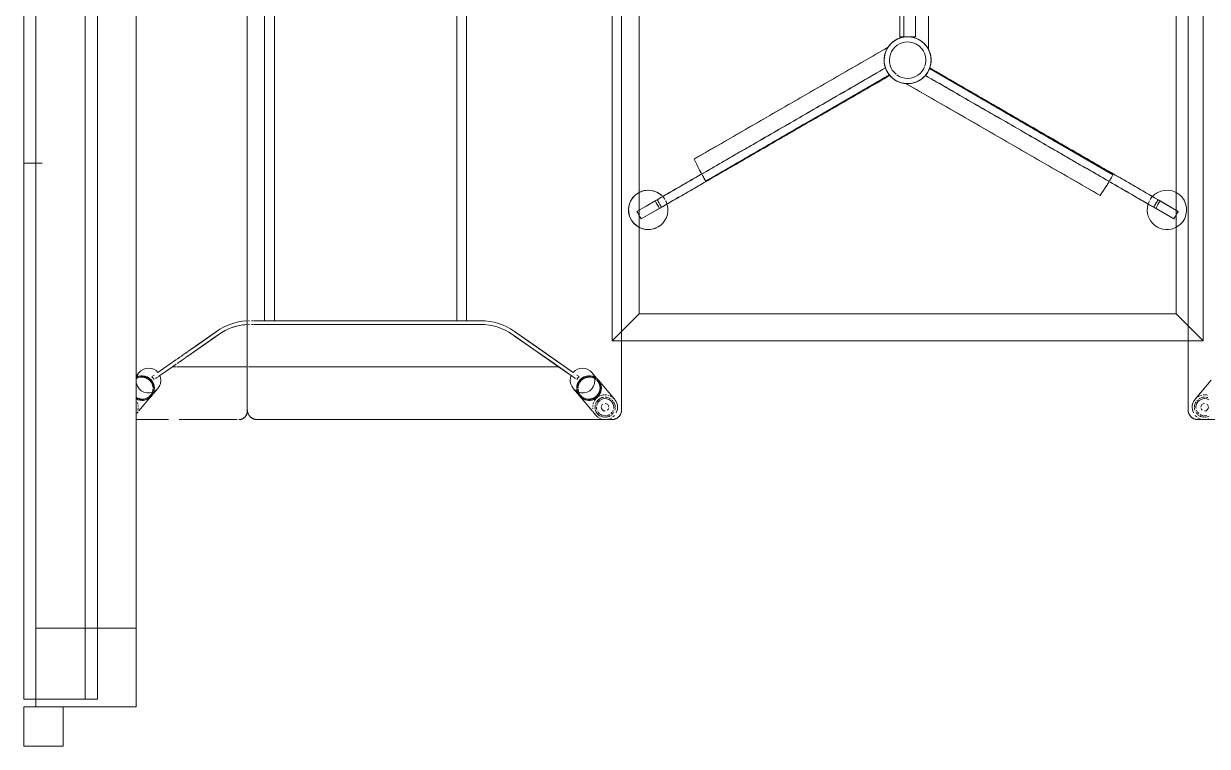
# Model space of a CAD drawing. Header units: inches. Extents: x -2349 to 1043, y -456 to 2193.
# Drawn here: x 568.7 to 628.7, y -121.8 to -85.1 of the extents above; entities that cross this region are included whole.
import ezdxf

# ---------------------------------------------------------------- set-up
doc = ezdxf.new("R2010")
doc.units = ezdxf.units.IN
doc.header["$MEASUREMENT"] = 0
for name, color, linetype, lineweight in [('A-GENM', 13, 'Continuous', 9), ('A-WALL', 113, 'Continuous', 13), ('A-WALL-PATT', 111, 'Continuous', 13), ('I-FURN', 30, 'Continuous', 9), ('I-WALL', 2, 'Continuous', 13)]:
    doc.layers.add(name, color=color, linetype=linetype, lineweight=lineweight)
pattern_1 = [(0, (0, 0), (30.72, 7.68), [1.267, -21.773, 1.267, -21.773, -122.88]), (0, (0, 0), (30.72, 7.68), [-46.08, 1.267, -44.813, 1.267, -21.773, -53.76]), (0, (0, 0), (30.72, 7.68), [-115.2, 1.267, -14.093, 1.267, -37.133]), (120, (11.52, 3.84), (-22.01108, 22.7643), [1.267, -21.773, 1.267, -21.773, -122.88]), (120, (11.52, 3.84), (-22.01108, 22.7643), [-46.08, 1.267, -44.813, 1.267, -21.773, -53.76]), (120, (11.52, 3.84), (-22.01108, 22.7643), [-115.2, 1.267, -14.093, 1.267, -37.133]), (240, (15.36, 19.2), (-8.70892, -30.4443), [1.267, -21.773, 1.267, -21.773, -122.88]), (240, (15.36, 19.2), (-8.70892, -30.4443), [-46.08, 1.267, -44.813, 1.267, -21.773, -53.76]), (240, (15.36, 19.2), (-8.70892, -30.4443), [-115.2, 1.267, -14.093, 1.267, -37.133])]

# ---------------------------------------------------------------- blocks, each defined once
blk = doc.blocks.new('Walls 3 - Walls 3-7742273-7TH FLOOR POWER _ SIGNAL')
at = {"layer": 'A-WALL'}
for p, q in [((569.279, -115.752), (569.279, -119.752)), ((574.385, -115.752), (569.279, -115.752)), ((574.385, -119.752), (574.385, -115.752)), ((569.279, -119.752), (574.385, -119.752))]:
    blk.add_line(p, q, dxfattribs=at)
blk = doc.blocks.new('Walls 4 - Walls 3-7962883-7TH FLOOR POWER _ SIGNAL')
at = {"layer": 'A-WALL'}
for p, q in [((572.417, -52.664), (572.417, -115.752)), ((574.385, -115.752), (574.385, -52.664)), ((572.417, -115.752), (574.385, -115.752))]:
    blk.add_line(p, q, dxfattribs=at)
blk = doc.blocks.new('train - train-8151835-7TH FLOOR POWER _ SIGNAL')
at = {"layer": 'A-GENM', "lineweight": 20}
for p, q in [((570.667, -119.752), (568.667, -119.752)), ((568.667, -119.752), (568.667, -121.752)), ((570.667, -121.752), (570.667, -119.752)), ((568.667, -121.752), (570.667, -121.752))]:
    blk.add_line(p, q, dxfattribs=at)
blk = doc.blocks.new('HighTower_Tombolo_2SeatSofa - HT3620-V60-7TH FLOOR POWER _ SIGNAL')
at = {"layer": 'I-FURN'}
for p, q in [((22, 13.752), (0.5, 13.752)), ((25.5, 13.752), (22, 13.752)), ((24.966, 13.394), (24.004, 12.58)), ((24.793, 13.163), (24.841, 13.252)), ((24.889, 13.318), (24.951, 13.382)), ((24.951, 13.382), (25.01, 13.429)), ((25.275, 13.538), (25.369, 13.546)), ((25.369, 13.546), (25.5, 13.535)), ((25.528, 13.529), (25.663, 13.479)), ((25.788, 13.395), (25.866, 13.313)), ((25.907, 13.254), (25.944, 13.185)), ((26, -4.748), (26, 13.252)), ((24.739, 12.915), (24.743, 12.984)), ((24.757, 13.059), (24.777, 13.124)), ((24.78, 12.685), (24.759, 12.749)), ((24.85, 12.552), (24.799, 12.641)), ((25.944, 12.668), (25.889, 12.568)), ((25.959, 13.149), (25.989, 13.046)), ((25.989, 12.808), (25.959, 12.703)), ((25.996, 13.003), (25.996, 12.851)), ((23.991, 12.568), (23.61, 12.246)), ((24.041, 12.536), (24.027, 12.525)), ((24.812, 11.626), (25.559, 12.259)), ((24.925, 12.465), (24.852, 12.551)), ((25.008, 12.396), (24.951, 12.44)), ((25.076, 12.356), (25.018, 12.39)), ((25.219, 12.304), (25.135, 12.33)), ((25.336, 12.289), (25.279, 12.294)), ((25.459, 12.296), (25.394, 12.289)), ((25.569, 12.267), (25.676, 12.358)), ((25.681, 12.362), (25.773, 12.441)), ((25.771, 12.439), (25.682, 12.376)), ((25.788, 12.453), (25.773, 12.441)), ((25.874, 12.547), (25.788, 12.453)), ((23.816, 11.591), (23.741, 11.484)), ((23.816, 11.591), (23.741, 11.484)), ((24.418, 11.292), (24.798, 11.615)), ((24.762, 11.658), (24.775, 11.67)), ((23.603, 11.286), (21.521, 8.313)), ((23.603, 11.286), (22.845, 10.203)), ((23.073, 10.203), (23.798, 11.238)), ((23.317, 10.552), (23.763, 11.188)), ((23.763, 11.188), (23.798, 11.238)), ((23.806, 11.249), (23.847, 11.308)), ((23.806, 11.25), (23.847, 11.308)), ((23.863, 11.331), (23.915, 11.406)), ((23.863, 11.331), (23.916, 11.406)), ((23.317, 10.552), (21.674, 8.205)), ((23.317, -4.81), (23.317, 10.552)), ((23.317, 10.552), (23.317, -4.81)), ((21.562, 8.372), (21.521, 8.313)), ((21.674, 8.205), (21.791, 8.372)), ((20.978, 6.592), (20.978, -4.81)), ((20.978, 6.592), (20.978, 5.879)), ((21.166, -4.81), (21.166, 6.592)), ((21.166, 6.592), (21.166, -4.81)), ((0.5, 5.879), (20.978, 5.879)), ((20.978, 5.879), (0.5, 5.879)), ((20.978, 5.879), (20.978, 5.379)), ((20.978, 5.879), (20.978, 5.379)), ((20.978, 5.379), (20.978, 5.879)), ((20.978, 5.379), (0.5, 5.379)), ((20.978, 5.379), (0.5, 5.379)), ((20.978, 5.379), (20.978, -3.875)), ((20.978, -3.875), (0.5, -3.875)), ((20.978, -3.875), (0.5, -3.875)), ((20.978, -3.875), (20.978, -4.375)), ((20.978, -4.375), (20.978, -3.875)), ((20.978, -3.875), (20.978, -4.375)), ((0.5, -4.375), (20.978, -4.375)), ((20.978, -4.375), (0.5, -4.375)), ((20.978, -4.375), (20.978, -4.81)), ((25.562, -5.248), (0.438, -5.248)), ((0.5, -5.248), (25.5, -5.248)), ((20.978, -4.831), (20.978, -4.923)), ((20.978, -4.831), (20.978, -4.923)), ((20.978, -4.942), (20.978, -5.029)), ((20.978, -4.942), (20.978, -5.029)), ((21.166, -4.923), (21.166, -4.83)), ((21.166, -4.83), (21.166, -4.923)), ((21.166, -5.029), (21.166, -4.942)), ((21.166, -4.942), (21.166, -5.029)), ((23.317, -4.923), (23.317, -4.82)), ((23.317, -4.82), (23.317, -4.923)), ((23.317, -5.029), (23.317, -4.933)), ((23.317, -4.933), (23.317, -5.029)), ((23.317, -5.119), (23.317, -5.037)), ((23.317, -5.037), (23.317, -5.119)), ((23.317, -5.189), (23.317, -5.126)), ((23.317, -5.126), (23.317, -5.189)), ((23.317, -8.275), (23.317, -5.274)), ((23.317, -5.274), (23.317, -8.275)), ((26, -8.7), (26, -5.756)), ((21.521, -6.808), (22.548, -8.275)), ((21.521, -6.808), (21.535, -6.828)), ((21.764, -6.828), (21.674, -6.7)), ((21.674, -6.7), (22.777, -8.275)), ((22.554, -8.284), (22.601, -8.35)), ((22.554, -8.284), (22.601, -8.351)), ((22.61, -8.364), (22.684, -8.47)), ((22.611, -8.365), (22.685, -8.47)), ((22.782, -8.283), (22.829, -8.35)), ((22.83, -8.351), (22.783, -8.284)), ((22.839, -8.363), (22.913, -8.47)), ((22.914, -8.47), (22.839, -8.364)), ((23.317, -8.35), (23.317, -8.281)), ((23.317, -8.281), (23.317, -8.35)), ((23.317, -8.47), (23.317, -8.361)), ((23.317, -8.361), (23.317, -8.47)), ((22.697, -8.488), (22.795, -8.628)), ((22.697, -8.488), (22.795, -8.628)), ((22.81, -8.649), (22.927, -8.816)), ((22.817, -8.659), (22.927, -8.816)), ((22.925, -8.486), (23.024, -8.628)), ((23.024, -8.628), (22.925, -8.487)), ((22.942, -8.838), (23.074, -9.026)), ((22.942, -8.838), (23.074, -9.026)), ((23.037, -8.647), (23.156, -8.816)), ((23.156, -8.816), (23.046, -8.659)), ((23.184, -8.857), (23.303, -9.026)), ((23.303, -9.026), (23.184, -8.857)), ((23.317, -8.628), (23.317, -8.484)), ((23.317, -8.484), (23.317, -8.628)), ((23.317, -8.816), (23.317, -8.645)), ((23.317, -8.645), (23.317, -8.816)), ((23.317, -9.026), (23.317, -8.835)), ((23.317, -8.835), (23.317, -9.026)), ((23.089, -9.048), (23.603, -9.781)), ((23.089, -9.048), (23.603, -9.781)), ((23.763, -9.684), (23.317, -9.047)), ((23.798, -9.733), (23.317, -9.047)), ((26, -10.881), (26, -9.247)), ((23.741, -9.979), (23.816, -10.086)), ((23.741, -9.979), (23.816, -10.086)), ((23.798, -9.733), (23.763, -9.684)), ((23.847, -9.803), (23.806, -9.745)), ((23.847, -9.803), (23.806, -9.745)), ((23.915, -9.901), (23.863, -9.826)), ((23.916, -9.901), (23.863, -9.826)), ((24.798, -10.11), (24.418, -9.788)), ((24.775, -10.165), (24.762, -10.153)), ((25.562, -10.757), (24.812, -10.121)), ((23.61, -10.741), (23.775, -10.881)), ((25.135, -10.825), (25.219, -10.8)), ((25.279, -10.789), (25.336, -10.784)), ((25.394, -10.784), (25.52, -10.804)), ((25.676, -10.853), (25.606, -10.794))]:
    blk.add_line(p, q, dxfattribs=at)
at = {"layer": 'I-FURN', "flags": 128}
for points in [[(25.013, 13.431), (25.076, 13.47), (25.219, 13.526), (25.268, 13.537)], [(26, 13.252), (26, 13.272), (25.998, 13.292), (25.996, 13.312), (25.994, 13.332), (25.99, 13.352), (25.986, 13.371), (25.981, 13.391), (25.975, 13.41), (25.968, 13.429), (25.961, 13.447), (25.952, 13.465), (25.943, 13.483), (25.934, 13.501), (25.924, 13.518), (25.913, 13.535), (25.901, 13.551), (25.889, 13.567), (25.876, 13.582), (25.862, 13.597), (25.848, 13.611), (25.834, 13.625), (25.819, 13.638), (25.803, 13.65), (25.787, 13.662), (25.77, 13.673), (25.753, 13.684), (25.736, 13.693), (25.718, 13.702), (25.7, 13.711), (25.681, 13.718), (25.662, 13.725), (25.643, 13.731), (25.624, 13.737), (25.605, 13.741), (25.585, 13.745), (25.565, 13.748), (25.545, 13.75), (25.525, 13.752), (25.505, 13.752), (25.5, 13.752)], [(24.754, 12.771), (24.743, 12.832), (24.74, 12.876)], [(24.014, 12.398), (23.876, 12.381), (23.744, 12.334), (23.626, 12.259), (23.526, 12.161), (23.45, 12.043), (23.402, 11.912), (23.383, 11.775), (23.396, 11.637), (23.438, 11.505), (23.508, 11.386), (23.603, 11.286)], [(24.014, 11.14), (24.165, 11.161), (24.307, 11.217), (24.432, 11.305), (24.533, 11.42), (24.604, 11.555), (24.64, 11.703), (24.64, 11.855), (24.604, 12.001), (24.533, 12.134), (24.432, 12.246), (24.307, 12.331), (24.165, 12.382), (24.014, 12.398)], [(23.962, 11.472), (23.886, 11.529), (23.82, 11.597)], [(23.763, 11.188), (23.886, 11.151), (24.014, 11.14)], [(22.845, 10.203), (22.205, 9.29), (21.562, 8.372)], [(21.791, 8.372), (22.434, 9.29), (23.073, 10.203)], [(25.5, -5.248), (25.52, -5.247), (25.54, -5.246), (25.56, -5.244), (25.58, -5.241), (25.599, -5.238), (25.619, -5.233), (25.638, -5.228), (25.657, -5.222), (25.676, -5.216), (25.695, -5.208), (25.713, -5.2), (25.731, -5.191), (25.748, -5.182), (25.766, -5.171), (25.782, -5.16), (25.799, -5.149), (25.814, -5.136), (25.83, -5.124), (25.844, -5.11), (25.859, -5.096), (25.872, -5.081), (25.885, -5.066), (25.898, -5.051), (25.91, -5.034), (25.921, -5.018), (25.931, -5.001), (25.941, -4.983), (25.95, -4.965), (25.958, -4.947), (25.966, -4.929), (25.973, -4.91), (25.979, -4.891), (25.984, -4.872), (25.989, -4.852), (25.993, -4.833), (25.996, -4.813), (25.998, -4.793), (25.999, -4.773), (26, -4.753), (26, -4.748)], [(25.562, -5.248), (25.58, -5.248), (25.597, -5.249), (25.615, -5.251), (25.632, -5.253), (25.649, -5.256), (25.666, -5.26), (25.683, -5.265), (25.7, -5.27), (25.717, -5.276), (25.733, -5.282), (25.749, -5.289)], [(25.749, -5.289), (25.765, -5.297), (25.78, -5.305)], [(25.78, -5.305), (25.795, -5.314), (25.81, -5.324), (25.824, -5.334), (25.838, -5.345), (25.851, -5.356), (25.864, -5.368), (25.876, -5.38), (25.888, -5.393), (25.9, -5.406), (25.911, -5.42), (25.921, -5.434), (25.931, -5.449), (25.94, -5.464), (25.948, -5.479), (25.956, -5.494), (25.964, -5.51), (25.97, -5.527), (25.976, -5.543), (25.982, -5.56), (25.986, -5.577), (25.99, -5.594), (25.994, -5.611), (25.996, -5.628), (25.998, -5.645)], [(25.998, -5.645), (25.999, -5.663), (26, -5.68), (26, -5.685)], [(21.535, -6.828), (22.178, -7.746), (22.548, -8.275)], [(22.777, -8.275), (22.407, -7.746), (21.764, -6.828)], [(23.603, -9.781), (23.508, -9.881), (23.438, -10), (23.396, -10.132), (23.383, -10.27), (23.402, -10.407), (23.45, -10.538), (23.526, -10.656), (23.626, -10.754), (23.744, -10.829), (23.876, -10.876)], [(24.014, -9.635), (23.886, -9.647), (23.763, -9.684)], [(23.821, -10.093), (23.887, -10.025), (23.963, -9.968)], [(24.165, -10.877), (24.307, -10.826), (24.432, -10.742), (24.533, -10.63), (24.604, -10.496), (24.64, -10.35), (24.64, -10.198), (24.604, -10.05), (24.533, -9.915), (24.432, -9.8), (24.307, -9.712), (24.165, -9.656), (24.014, -9.635)]]:
    blk.add_lwpolyline(points, dxfattribs=at)
at = {"layer": 'I-FURN'}
for centre, radius, start, end in [((25.369, 12.914), 0.511, 141.74831, 180), ((25.369, 12.914), 0.511, 141.74831, 180), ((25.369, 12.914), 0.437, 101.20531, 210), ((25.369, 12.914), 0.511, 128.74941, 135), ((25.369, 12.914), 0.511, 128.74941, 135), ((25.369, 12.914), 0.511, 90, 123.14141), ((25.369, 12.914), 0.511, 90, 123.14141), ((25.369, 12.914), 0.437, 90, 99.83131), ((25.369, 12.914), 0.437, 80.16869, 90), ((25.369, 12.914), 0.511, 73.75538, 86.02904), ((25.369, 12.914), 0.511, 73.75538, 86.02904), ((25.369, 12.914), 0.437, 59.39062, 69.29848), ((25.369, 12.914), 0.511, 53.03136, 61.76719), ((25.369, 12.914), 0.511, 53.03136, 61.76719), ((25.369, 12.914), 0.437, 41.41998, 54.3222), ((25.369, 12.914), 0.511, 45, 50.61081), ((25.369, 12.914), 0.511, 45, 50.61081), ((25.369, 12.914), 0.511, 34.981, 42.13158), ((25.369, 12.914), 0.511, 34.981, 42.13158), ((25.369, 12.914), 0.511, 188.09904, 198.11108), ((25.369, 12.914), 0.511, 188.09904, 198.11108), ((25.369, 12.914), 0.511, 201.55851, 212.18028), ((25.369, 12.914), 0.511, 201.55851, 212.18028), ((25.369, 12.914), 0.511, 214.52349, 225), ((25.369, 12.914), 0.511, 214.52349, 225), ((25.369, 12.914), 0.437, 215.70866, 241.55676), ((25.369, 12.914), 0.193, 90, 180), ((25.369, 12.914), 0.193, 90, 180), ((25.369, 12.914), 0.193, 216.58626, 260.72016), ((25.369, 12.914), 0.193, 216.58626, 260.72016), ((25.369, 12.914), 0.193, 270, 359.50398), ((25.369, 12.914), 0.193, 270, 359.50398), ((25.369, 12.914), 0.193, 37.8855, 68.34036), ((25.369, 12.914), 0.193, 37.8855, 68.34036), ((25.369, 12.914), 0.437, 301.27657, 318.58002), ((25.369, 12.914), 0.511, 308.64726, 329.25943), ((25.369, 12.914), 0.437, 319.1346, 340.55374), ((25.369, 12.914), 0.511, 315, 329.25943), ((25.369, 12.914), 0.437, 8.93245, 30), ((25.369, 12.914), 0.437, 345.70197, 4.54876), ((25.369, 12.914), 0.511, 16.07274, 29.745), ((25.369, 12.914), 0.511, 16.07274, 29.745), ((25.369, 12.914), 0.511, 332.24649, 356.3679), ((25.369, 12.914), 0.511, 332.24649, 356.3679), ((25.369, 12.914), 0.511, 2.66409, 14.29788), ((25.369, 12.914), 0.511, 2.66409, 14.29788), ((25.369, 12.914), 0.511, 226.66199, 238.58098), ((25.369, 12.914), 0.511, 226.66199, 238.58098), ((25.369, 12.914), 0.511, 242.31177, 253.43719), ((25.369, 12.914), 0.511, 242.31177, 253.43719), ((25.369, 12.914), 0.437, 247.41927, 258.84012), ((25.369, 12.914), 0.511, 258.21616, 268.3128), ((25.369, 12.914), 0.511, 258.21616, 268.3128), ((25.369, 12.914), 0.437, 270, 290.70152), ((25.369, 12.914), 0.511, 270, 282.28275), ((25.369, 12.914), 0.511, 270, 282.28275), ((25.369, 12.914), 0.511, 286.24462, 293.661), ((25.369, 12.914), 0.511, 286.24462, 293.661), ((25.369, 12.914), 0.511, 294.62624, 308.12106), ((25.369, 12.914), 0.511, 294.62624, 308.12106), ((25.369, 12.914), 0.511, 308.64726, 315), ((23.978, 6.592), 3, 145, 180), ((23.978, 6.592), 3, 145, 180), ((23.978, 6.592), 2.812, 145, 180), ((23.978, 6.592), 2.812, 145, 180), ((23.978, -5.087), 3, 180.86596, 181.96144), ((23.978, -5.087), 3, 180.86596, 181.96144), ((23.978, -5.087), 3, 183.70553, 215), ((23.978, -5.087), 3, 183.70553, 215), ((23.978, -5.087), 2.813, 180.913, 182.09221), ((23.978, -5.087), 2.812, 180.913, 182.09221), ((23.978, -5.087), 2.813, 183.94306, 191.66667), ((23.978, -5.087), 2.812, 183.94306, 215), ((23.978, -5.087), 2.813, 191.66667, 215)]:
    blk.add_arc(centre, radius, start, end, dxfattribs=at)
for centre, major_axis, start_param, end_param in [((24.394, 12.092), (-0.404, 0.477), 5.588023, 6.373421), ((24.408, 12.103), (-0.404, 0.477), 5.588023, 6.283185), ((24.394, 12.092), (-0.367, 0.433), 5.588023, 6.203581), ((24.408, 12.103), (-0.367, 0.433), 5.588023, 6.204278), ((24.394, 12.092), (-0.404, 0.477), 3.231828, 5.588023), ((24.394, 12.092), (-0.367, 0.433), 5.487352, 5.588023), ((24.408, 12.103), (-0.404, 0.477), 3.231828, 5.588023), ((24.408, 12.103), (-0.367, 0.433), 5.479416, 5.588023), ((24.394, 12.092), (-0.367, 0.433), 5.273098, 5.460273), ((24.408, 12.103), (-0.367, 0.433), 5.264608, 5.460592), ((24.394, 12.092), (-0.367, 0.433), 5.050468, 5.237151), ((24.408, 12.103), (-0.367, 0.433), 5.043978, 5.23962), ((24.408, 12.103), (-0.404, 0.477), 0.691956, 2.44643), ((24.394, 12.092), (-0.404, 0.477), 0.656157, 0.875634), ((24.394, 12.092), (-0.404, 0.477), 0.909427, 2.44643), ((24.394, 12.092), (-0.404, 0.477), 0.382364, 0.623225), ((24.408, 12.103), (-0.404, 0.477), 0.41795, 0.656688), ((24.394, 12.092), (-0.367, 0.433), 0.738413, 1.601178), ((24.394, 12.092), (-0.367, 0.433), 0.435652, 0.686089), ((24.408, 12.103), (-0.367, 0.433), 0.777808, 0.875634), ((24.408, 12.103), (-0.367, 0.433), 0.898356, 1.657835), ((24.408, 12.103), (-0.367, 0.433), 0.474812, 0.722913), ((24.394, 12.092), (-0.404, 0.477), 0.230177, 0.326184), ((24.408, 12.103), (-0.404, 0.477), 0.235754, 0.326978), ((24.394, 12.092), (-0.367, 0.433), 0.166521, 0.415666), ((24.408, 12.103), (-0.367, 0.433), 0.171486, 0.452287), ((24.394, 12.092), (-0.404, 0.477), 0.090235, 0.176617), ((24.408, 12.103), (-0.404, 0.477), 0, 0.090235), ((24.394, 12.092), (-0.367, 0.433), 0, 0.090235), ((24.408, 12.103), (-0.367, 0.433), 0, 0.090235), ((24.394, 12.092), (-0.367, 0.433), 4.822752, 5.011579), ((24.408, 12.103), (-0.367, 0.433), 4.819813, 5.016945), ((24.394, 12.092), (-0.367, 0.433), 4.406863, 4.786184), ((24.408, 12.103), (-0.367, 0.433), 4.398106, 4.794783), ((24.394, 12.092), (-0.367, 0.433), 3.405917, 4.152128), ((24.394, 12.092), (-0.367, 0.433), 4.183702, 4.372562), ((24.408, 12.103), (-0.367, 0.433), 4.177275, 4.375076), ((24.408, 12.103), (-0.367, 0.433), 3.91525, 4.156076), ((24.408, 12.103), (-0.367, 0.433), 1.661032, 2.419186), ((24.394, 12.092), (-0.367, 0.433), 1.727795, 2.44643), ((24.394, 12.092), (-0.404, 0.477), 2.44643, 2.559139), ((24.408, 12.103), (-0.404, 0.477), 2.44643, 2.529093), ((24.408, 12.103), (-0.367, 0.433), 2.499957, 2.686776), ((24.394, 12.092), (-0.367, 0.433), 2.534061, 2.77677), ((24.408, 12.103), (-0.404, 0.477), 2.549159, 2.884635), ((24.394, 12.092), (-0.404, 0.477), 2.577771, 2.892891), ((24.408, 12.103), (-0.367, 0.433), 2.832991, 2.933813), ((24.394, 12.092), (-0.367, 0.433), 2.859182, 2.945464), ((24.394, 12.092), (-0.367, 0.433), 2.97807, 3.081471), ((24.408, 12.103), (-0.367, 0.433), 2.972225, 3.069886), ((24.394, 12.092), (-0.404, 0.477), 2.954906, 3.11446), ((24.408, 12.103), (-0.404, 0.477), 2.949802, 3.116195), ((24.394, 12.092), (-0.367, 0.433), 3.141593, 3.349499), ((24.408, 12.103), (-0.367, 0.433), 3.141593, 3.231828), ((24.394, 12.092), (-0.404, 0.477), 3.141593, 3.231828), ((24.408, 12.103), (-0.367, 0.433), 3.231828, 3.364435), ((24.408, 12.103), (-0.404, 0.477), 3.141593, 3.231828), ((24.408, 12.103), (-0.367, 0.433), 3.411834, 3.575747), ((24.408, 12.103), (-0.367, 0.433), 3.659511, 3.82876), ((24.394, -10.587), (0.404, 0.477), 0.695163, 2.232166), ((24.408, -10.598), (0.404, 0.477), 0.695163, 2.265959), ((24.394, -10.587), (0.367, 0.433), 1.540414, 2.403179), ((24.408, -10.598), (0.367, 0.433), 1.483758, 2.243236), ((24.408, -10.598), (0.367, 0.433), 0.722406, 1.480561), ((24.394, -10.587), (0.367, 0.433), 0.695163, 1.413798), ((24.394, -10.587), (0.404, 0.477), 0.580889, 0.695163), ((24.408, -10.598), (0.404, 0.477), 0.613631, 0.695163), ((24.408, -10.598), (0.367, 0.433), 0.479914, 0.640928), ((24.394, -10.587), (0.367, 0.433), 0.369366, 0.608675), ((24.408, -10.598), (0.404, 0.477), 0.257938, 0.593775), ((24.394, -10.587), (0.404, 0.477), 0.247701, 0.562085), ((24.394, -10.587), (0.367, 0.433), 0.197316, 0.285807), ((24.408, -10.598), (0.367, 0.433), 0.206617, 0.305394), ((24.394, -10.587), (0.367, 0.433), 0.061543, 0.163603), ((24.408, -10.598), (0.367, 0.433), 0.070308, 0.169288), ((24.394, -10.587), (0.404, 0.477), 0.030699, 0.186631), ((24.408, -10.598), (0.404, 0.477), 0.021803, 0.191846), ((24.394, -10.587), (0.367, 0.433), 6.19295, 6.283185), ((24.408, -10.598), (0.367, 0.433), 6.19295, 6.283185), ((24.394, -10.587), (0.404, 0.477), 6.19295, 6.283185), ((24.394, -10.587), (0.367, 0.433), 6.075279, 6.19295), ((24.408, -10.598), (0.404, 0.477), 6.19295, 6.283185), ((24.408, -10.598), (0.367, 0.433), 6.060343, 6.19295), ((24.394, -10.587), (0.404, 0.477), 4.881664, 6.19295), ((24.408, -10.598), (0.404, 0.477), 4.902313, 6.19295), ((24.394, -10.587), (0.404, 0.477), 2.265959, 2.485436), ((24.408, -10.598), (0.404, 0.477), 2.265959, 2.449637), ((24.394, -10.587), (0.404, 0.477), 2.518368, 2.759229), ((24.408, -10.598), (0.404, 0.477), 2.484905, 2.723643), ((24.394, -10.587), (0.367, 0.433), 2.455503, 2.70594), ((24.408, -10.598), (0.367, 0.433), 2.265959, 2.363785), ((24.408, -10.598), (0.367, 0.433), 2.41868, 2.666781), ((24.394, -10.587), (0.367, 0.433), 5.27265, 6.018861), ((24.394, -10.587), (0.367, 0.433), 4.828848, 5.017915), ((24.408, -10.598), (0.367, 0.433), 5.849031, 6.012944), ((24.408, -10.598), (0.367, 0.433), 4.85157, 5.026672), ((24.394, -10.587), (0.367, 0.433), 5.052216, 5.241076), ((24.408, -10.598), (0.367, 0.433), 5.049702, 5.247503), ((24.408, -10.598), (0.367, 0.433), 5.596018, 5.765267), ((24.408, -10.598), (0.367, 0.433), 5.268702, 5.407552), ((24.408, -10.598), (0.367, 0.433), 5.407552, 5.509528), ((24.394, -10.587), (0.367, 0.433), 2.725926, 2.844663), ((24.408, -10.598), (0.367, 0.433), 2.689306, 2.82194)]:
    blk.add_ellipse(centre, major_axis=major_axis, ratio=0.984702, start_param=start_param, end_param=end_param, dxfattribs=at)
blk = doc.blocks.new('HighTower_Tombolo_2SeatSofa - HT3620-V61-7TH FLOOR POWER _ SIGNAL')
at = {"layer": 'I-FURN'}
for p, q in [((26, -13.252), (26, 4.748)), ((24.004, -12.58), (24.966, -13.394)), ((24.743, -12.984), (24.739, -12.915)), ((24.777, -13.124), (24.757, -13.059)), ((24.841, -13.252), (24.793, -13.163)), ((25.944, -13.185), (25.907, -13.254)), ((25.959, -12.703), (25.989, -12.808)), ((25.989, -13.046), (25.959, -13.149)), ((25.996, -12.851), (25.996, -13.003)), ((0.5, -13.752), (22, -13.752)), ((22, -13.752), (25.5, -13.752)), ((24.951, -13.382), (24.889, -13.318)), ((25.01, -13.429), (24.951, -13.382)), ((25.369, -13.546), (25.275, -13.538)), ((25.5, -13.535), (25.369, -13.546)), ((25.663, -13.479), (25.528, -13.529)), ((25.866, -13.313), (25.788, -13.395))]:
    blk.add_line(p, q, dxfattribs=at)
at = {"layer": 'I-FURN', "flags": 128}
for points in [[(24.74, -12.876), (24.743, -12.832), (24.754, -12.771)], [(25.268, -13.537), (25.219, -13.526), (25.076, -13.47), (25.013, -13.431)], [(25.5, -13.752), (25.52, -13.752), (25.54, -13.751), (25.56, -13.749), (25.58, -13.746), (25.599, -13.742), (25.619, -13.738), (25.638, -13.733), (25.657, -13.727), (25.676, -13.72), (25.695, -13.713), (25.713, -13.705), (25.731, -13.696), (25.748, -13.686), (25.766, -13.676), (25.782, -13.665), (25.799, -13.653), (25.814, -13.641), (25.83, -13.628), (25.844, -13.615), (25.859, -13.601), (25.872, -13.586), (25.885, -13.571), (25.898, -13.555), (25.91, -13.539), (25.921, -13.523), (25.931, -13.506), (25.941, -13.488), (25.95, -13.47), (25.958, -13.452), (25.966, -13.434), (25.973, -13.415), (25.979, -13.396), (25.984, -13.376), (25.989, -13.357), (25.993, -13.337), (25.996, -13.318), (25.998, -13.298), (25.999, -13.278), (26, -13.258), (26, -13.252)]]:
    blk.add_lwpolyline(points, dxfattribs=at)
at = {"layer": 'I-FURN'}
for radius, start, end in [(0.511, 180, 218.25169), (0.511, 180, 218.25169), (0.511, 161.88892, 171.90096), (0.511, 161.88892, 171.90096), (0.437, 150, 258.79469), (0.193, 180, 270), (0.193, 180, 270), (0.193, 99.27984, 143.41374), (0.193, 99.27984, 143.41374), (0.193, 0.49602, 90), (0.193, 0.49602, 90), (0.193, 291.65964, 322.1145), (0.193, 291.65964, 322.1145), (0.437, 305.6778, 318.58002), (0.437, 330, 351.06755), (0.511, 317.86842, 325.019), (0.511, 317.86842, 325.019), (0.437, 355.45124, 14.29803), (0.511, 330.255, 343.92726), (0.511, 330.255, 343.92726), (0.511, 3.6321, 27.75351), (0.511, 3.6321, 27.75351), (0.511, 345.70212, 357.33591), (0.511, 345.70212, 357.33591), (0.511, 225, 231.25059), (0.511, 225, 231.25059), (0.511, 236.85859, 270), (0.511, 236.85859, 270), (0.437, 260.16869, 270), (0.437, 270, 279.83131), (0.511, 273.97096, 286.24462), (0.511, 273.97096, 286.24462), (0.437, 290.70152, 300.60938), (0.511, 298.23281, 306.96864), (0.511, 298.23281, 306.96864), (0.511, 309.38919, 315), (0.511, 309.38919, 315)]:
    blk.add_arc((25.369, -12.914), radius, start, end, dxfattribs=at)
blk = doc.blocks.new('HighTower_Spinal_MultiPurpose_Rectangle_SM - HighTower_Spinal_MultiPurpose_Rectangle_SM-V62-7TH FLOOR POWER _ SIGNAL')
at = {"layer": 'I-FURN'}
for p, q in [((-18.561, 18.723), (-18.561, -11.277)), ((-18.561, 18.723), (-18.561, -11.277)), ((-18.561, 18.723), (-17.187, 17.349)), ((29.439, 18.723), (-18.561, 18.723)), ((29.439, 18.723), (-18.561, 18.723)), ((-11.397, 16.434), (-11.989, 17.459)), ((-17.187, -9.903), (-17.187, 17.349)), ((-17.187, 17.349), (28.066, 17.349)), ((-12.368, 17.24), (-11.776, 16.215)), ((-9.331, 14.558), (-3.654, 4.714)), ((-5.061, 4.647), (-10.446, 13.969)), ((-5.061, 4.647), (-5.061, 4.647)), ((-3.654, 4.714), (-3.657, 4.716)), ((-11.178, -6.047), (-5.541, 3.723)), ((-5.499, 3.796), (-5.541, 3.723)), ((-5.541, 3.723), (-5.499, 3.795)), ((-5.499, 3.795), (-5.499, 3.796)), ((-3.136, 3.92), (7.63, 3.912)), ((-3.12, 3.92), (-3.12, 4.117)), ((-3.12, 4.117), (-3.12, 3.92)), ((-3.12, 4.117), (13.999, 4.117)), ((-3.12, 4.117), (13.999, 4.117)), ((-3.12, 3.328), (-3.12, 3.92)), ((-3.12, 3.92), (-3.12, 3.328)), ((3.256, 3.328), (-3.12, 3.328)), ((-3.12, 3.328), (3.256, 3.328)), ((-4.737, 2.61), (-10.137, -6.702)), ((-4.736, 2.611), (-4.737, 2.61)), ((-3.777, 2.656), (-3.781, 2.654)), ((7.584, 2.656), (-3.777, 2.656)), ((-11.776, -8.769), (-12.368, -9.794)), ((-11.989, -10.013), (-11.397, -8.988)), ((-18.561, -11.277), (-17.187, -9.903)), ((28.066, -9.903), (-17.187, -9.903)), ((-18.561, -11.277), (29.439, -11.277)), ((-18.561, -11.277), (29.439, -11.277))]:
    blk.add_line(p, q, dxfattribs=at)
at = {"layer": 'I-FURN', "flags": 128}
for points in [[(-11.989, 17.459), (-11.723, 16.997), (-11.456, 16.536)], [(-11.835, 16.318), (-12.101, 16.779), (-12.368, 17.24)], [(-12.368, -9.794), (-12.101, -9.333), (-11.835, -8.872)], [(-11.456, -9.091), (-11.723, -9.552), (-11.989, -10.013)]]:
    blk.add_lwpolyline(points, dxfattribs=at)
at = {"layer": 'I-FURN'}
for centre, radius, start, end in [((-11.912, 16.888), 1, 30, 210), ((-11.912, 16.888), 1, 135, 210), ((-11.912, 16.888), 1, 30, 135), ((-4.311, 3.723), 15.736, 119.2051, 120.79809), ((-4.311, 3.723), 15.736, 119.2051, 120.00159), ((-4.311, 3.723), 15.736, 120.00627, 120.79809), ((-11.912, 16.888), 1, 315, 30), ((-11.912, 16.888), 1, 315, 15), ((-11.912, 16.888), 1, 15, 30), ((-11.912, 16.888), 1, 210, 285), ((-11.912, 16.888), 1, 210, 285), ((-4.311, 3.723), 14.671, 119.14736, 120.856), ((-4.311, 3.723), 14.553, 120.0423, 120.86296), ((-4.311, 3.723), 14.553, 119.14042, 119.96682), ((-11.912, 16.888), 1, 287.32264, 297.82221), ((-11.912, 16.888), 1, 287.32264, 297.82221), ((-11.912, 16.888), 1, 302.17865, 312.67819), ((-11.912, 16.888), 1, 302.17865, 312.67819), ((-4.311, 3.723), 11.942, 114.85924, 120.91296), ((-4.311, 3.723), 11.942, 114.85924, 117.87795), ((-4.311, 3.723), 11.942, 117.8861, 120.91296), ((-4.311, 3.723), 1.191, 37.12882, 140.77683), ((-4.311, 3.723), 1.191, 56.6538, 129.06889), ((-4.311, 3.723), 1.191, 109.429, 128.87062), ((-4.311, 3.723), 1.191, 73.19776, 107.32053), ((-4.311, 3.723), 1.191, 56.42074, 71.17733), ((-4.311, 3.723), 1.191, 144.87292, 180), ((-4.311, 3.723), 1.191, 129.05274, 176.52002), ((-4.311, 3.723), 1.191, 152.78555, 164.6243), ((-4.311, 3.723), 1.191, 155.30166, 159.26469), ((-4.311, 3.723), 1.191, 140.91893, 152.76747), ((-4.311, 3.723), 1.191, 147.05971, 152.79279), ((-4.311, 3.723), 1.191, 142.95249, 147.05971), ((-4.311, 3.723), 1.191, 129.05383, 140.91065), ((-4.311, 3.723), 1.191, 134.80324, 140.92641), ((-4.311, 3.723), 0.925, 144, 180), ((-4.311, 3.723), 1.191, 130.60332, 134.80324), ((-4.311, 3.723), 0.925, 0, 140.77683), ((-4.311, 3.72), 1.191, 9.67581, 56.54195), ((-4.311, 3.72), 1.191, 44.96611, 56.52715), ((-4.311, 3.723), 1.191, 49.73574, 54.7145), ((-4.311, 3.723), 1.191, 44.73768, 49.73574), ((-4.311, 3.72), 1.191, 33.2027, 44.83748), ((-4.311, 3.723), 1.191, 37.08908, 41.03588), ((-4.311, 3.723), 1.191, 0, 35.18178), ((-4.311, 3.72), 1.191, 21.43928, 33.11414), ((-4.311, 3.723), 1.191, 30.17959, 32.99578), ((-4.311, 3.723), 1.191, 24.44594, 30.17959), ((-4.311, 3.723), 1.191, 16.94927, 24.44594), ((-4.311, 3.723), 1.191, 171.44361, 180), ((-4.311, 3.723), 1.191, 176.49466, 180), ((-4.311, 3.723), 1.191, 180, 226.0515), ((-4.311, 3.723), 1.191, 180, 246.36253), ((-4.311, 3.723), 1.191, 180, 229.39668), ((-4.311, 3.723), 1.191, 164.6526, 176.48112), ((-4.311, 3.723), 1.191, 167.65083, 171.44361), ((-4.311, 3.723), 1.191, 159.26469, 164.65902), ((-4.311, 3.723), 0.925, 180, 248.91239), ((-4.311, 3.723), 0.925, 252, 360), ((-4.311, 3.723), 1.191, 288.568, 360), ((-4.311, 3.723), 1.191, 325.30509, 360), ((-4.311, 3.723), 1.191, 328.17826, 360), ((-4.311, 3.72), 1.191, 9.67587, 21.39385), ((-4.311, 3.723), 1.191, 13.67863, 16.94927), ((-4.311, 3.723), 1.191, 360, 11.79904), ((-4.311, 3.723), 1.191, 4.76722, 9.53445), ((-4.311, 3.723), 1.191, 0, 4.76722), ((-4.311, 3.723), 1.191, 293.06485, 322.94006), ((-4.311, 3.723), 1.191, 296.57496, 328.17826), ((-4.311, 3.723), 1.191, 226.0515, 249.03503), ((-4.311, 3.723), 1.191, 229.39668, 248.73892), ((-4.31, 3.722), 1.192, 249.01067, 296.54219), ((-4.31, 3.722), 1.192, 249.02181, 260.85006), ((-4.311, 3.723), 1.191, 252.61507, 287.57133), ((-4.311, 3.723), 1.191, 252.67947, 263.24278), ((-4.31, 3.722), 1.192, 260.89315, 272.67831), ((-4.311, 3.723), 1.191, 264.24962, 266.4723), ((-4.311, 3.723), 1.191, 266.4723, 276.35279), ((-4.31, 3.722), 1.192, 272.77761, 284.50656), ((-4.311, 3.723), 1.191, 279.9128, 284.69209), ((-4.31, 3.722), 1.192, 284.66459, 296.33481), ((-4.311, 3.723), 11.942, 234.89846, 237.84045), ((-4.311, 3.723), 11.942, 234.89846, 240.80055), ((-4.311, 3.723), 11.942, 237.84951, 240.80055), ((-11.912, -9.442), 1, 75, 210), ((-11.912, -9.442), 1, 75, 210), ((-11.912, -9.442), 1, 210, 30), ((-11.912, -9.442), 1, 210, 30), ((-4.311, 3.723), 14.671, 239.144, 240.85264), ((-4.311, 3.723), 14.553, 239.13704, 239.96354), ((-11.912, -9.442), 1, 62.17779, 72.67736), ((-11.912, -9.442), 1, 62.17779, 72.67736), ((-4.311, 3.723), 14.553, 240.03902, 240.85958), ((-11.912, -9.442), 1, 47.32181, 57.82135), ((-11.912, -9.442), 1, 47.32181, 57.82135), ((-11.912, -9.442), 1, 30, 45), ((-11.912, -9.442), 1, 30, 45), ((-4.311, 3.723), 15.736, 239.20191, 239.99841), ((-4.311, 3.723), 15.736, 239.20191, 240.7949), ((-4.311, 3.723), 15.736, 240.00271, 240.7949)]:
    blk.add_arc(centre, radius, start, end, dxfattribs=at)
for points in [[(-5.085, 4.627), (-5.536, 5.406), (-6.436, 6.965), (-7.786, 9.303), (-9.135, 11.641), (-10.485, 13.98), (-11.385, 15.538), (-11.835, 16.318)], [(-11.456, 16.536), (-11.006, 15.757), (-10.556, 14.978), (-10.106, 14.198)], [(-10.106, 14.198), (-10.537, 14.943), (-10.967, 15.689), (-11.397, 16.434)], [(-7.913, 12.099), (-8.386, 12.919), (-8.858, 13.739), (-9.331, 14.558)], [(-10.446, 13.969), (-9.997, 13.192), (-9.099, 11.638), (-7.753, 9.308), (-6.856, 7.754), (-6.407, 6.977)], [(-6.495, 9.64), (-6.731, 10.05), (-7.204, 10.87), (-7.677, 11.69), (-7.913, 12.099)], [(-7.762, 9.262), (-7.32, 8.497), (-6.878, 7.731), (-6.436, 6.965)], [(-6.057, 7.184), (-6.499, 7.95), (-6.941, 8.715), (-7.383, 9.481)], [(-6.424, 6.944), (-5.977, 6.172), (-5.531, 5.399), (-5.085, 4.627)], [(-6.407, 6.977), (-5.958, 6.201), (-5.51, 5.424), (-5.061, 4.647)], [(-4.707, 4.846), (-5.153, 5.618), (-5.599, 6.391), (-6.045, 7.163)], [(-4.707, 2.6), (-5.157, 1.821), (-6.057, 0.262), (-7.407, -2.077), (-8.757, -4.415), (-10.106, -6.753), (-11.006, -8.311), (-11.456, -9.091)], [(-5.085, 2.819), (-5.531, 2.047), (-5.977, 1.274), (-6.424, 0.501)], [(-6.045, 0.283), (-5.599, 1.055), (-5.153, 1.828), (-4.707, 2.6)], [(-6.436, 0.481), (-6.878, -0.285), (-7.32, -1.051), (-7.762, -1.817)], [(-7.383, -2.035), (-6.941, -1.27), (-6.499, -0.504), (-6.057, 0.262)], [(-8.786, -4.374), (-8.336, -3.598), (-7.886, -2.822), (-7.436, -2.045)], [(-9.769, -3.606), (-10.239, -4.42), (-10.708, -5.234), (-11.178, -6.047)], [(-10.137, -6.702), (-9.686, -5.926), (-9.236, -5.15), (-8.786, -4.374)], [(-11.835, -8.872), (-11.385, -8.092), (-10.935, -7.313), (-10.485, -6.534)], [(-10.485, -6.534), (-10.916, -7.279), (-11.346, -8.024), (-11.776, -8.769)]]:
    blk.add_open_spline(points, degree=3, dxfattribs=at)
for points, knots in [([(-11.776, 16.215), (-11.33, 15.443), (-10.438, 13.897), (-9.108, 11.594), (-8.224, 10.062), (-7.786, 9.303)], [0, 0, 0, 0, 0.2, 0.4, 0.5964499, 0.5964499, 0.5964499, 0.5964499]), ([(-7.407, 9.522), (-7.845, 10.281), (-8.729, 11.812), (-9.623, 13.361), (-10.079, 14.151), (-10.09, 14.169)], [0.40355, 0.40355, 0.40355, 0.40355, 0.6, 0.8, 0.8045617, 0.8045617, 0.8045617, 0.8045617]), ([(-10.09, 14.169), (-9.645, 13.4), (-8.751, 11.851), (-7.407, 9.522), (-6.057, 7.184), (-5.157, 5.625), (-4.707, 4.846)], [0.2024958, 0.2024958, 0.2024958, 0.2024958, 0.4, 0.6, 0.8, 1, 1, 1, 1]), ([(-3.656, 4.717), (-3.892, 5.127), (-4.365, 5.947), (-5.311, 7.587), (-6.021, 8.819), (-6.495, 9.64)], [0, 0, 0, 0, 0.125, 0.25, 0.5, 0.5, 0.5, 0.5]), ([(-5.541, 3.723), (-6.01, 2.91), (-6.949, 1.283), (-8.126, -0.757), (-9.065, -2.385), (-9.534, -3.199), (-9.769, -3.606)], [0, 0, 0, 0, 0.25, 0.5, 0.625, 0.75, 0.75, 0.75, 0.75]), ([(2.247, 3.916), (1.35, 3.917), (-0.445, 3.918), (-2.239, 3.919), (-3.136, 3.92)], [0.5, 0.5, 0.5, 0.5, 0.75, 0.9999993, 0.9999993, 0.9999993, 0.9999993]), ([(-10.469, -6.505), (-10.024, -5.735), (-9.13, -4.186), (-7.786, -1.858), (-6.436, 0.481), (-5.536, 2.039), (-5.085, 2.819)], [0.202487, 0.202487, 0.202487, 0.202487, 0.4, 0.6, 0.8, 1, 1, 1, 1]), ([(-7.436, -2.045), (-6.986, -1.269), (-6.086, 0.283), (-5.186, 1.834), (-4.737, 2.61)], [0.5, 0.5, 0.5, 0.5, 0.75, 0.9998644, 0.9998644, 0.9998644, 0.9998644]), ([(-3.777, 2.656), (-3.306, 2.656), (-2.361, 2.656), (-0.468, 2.656), (1.421, 2.656), (2.831, 2.656), (3.295, 2.656)], [0.0004235, 0.0004235, 0.0004235, 0.0004235, 0.125, 0.25, 0.5, 0.6225168, 0.6225168, 0.6225168, 0.6225168]), ([(-11.397, -8.988), (-10.951, -8.216), (-10.059, -6.67), (-8.729, -4.367), (-7.845, -2.835), (-7.407, -2.076)], [0, 0, 0, 0, 0.2, 0.4, 0.59645, 0.59645, 0.59645, 0.59645]), ([(-7.786, -1.858), (-8.224, -2.617), (-9.108, -4.148), (-10.002, -5.697), (-10.458, -6.487), (-10.469, -6.505)], [0.4035501, 0.4035501, 0.4035501, 0.4035501, 0.6, 0.8, 0.8045705, 0.8045705, 0.8045705, 0.8045705])]:
    blk.add_open_spline(points, degree=3, knots=knots, dxfattribs=at)

msp = doc.modelspace()

# ---------------------------------------------------------------- hatches: boundary and pattern name
at = {"layer": 'A-WALL-PATT', "lineweight": 9}
h = msp.add_hatch(dxfattribs=at)
h.set_pattern_fill('FP_1', color=256, style=0, pattern_type=2)
h.set_pattern_definition(pattern_1)
h.paths.add_polyline_path([(568.667, -119.351), (569.292, -119.351), (569.292, -49.539), (568.667, -49.539), (568.667, -112.706)], flags=0)
h = msp.add_hatch(dxfattribs=at)
h.set_pattern_fill('FP_1', color=256, style=0, pattern_type=2)
h.set_pattern_definition(pattern_1)
h.paths.add_polyline_path([(569.292, -119.351), (571.792, -119.351), (571.792, -52.039), (569.292, -52.039), (569.292, -112.706)], flags=0)

# ---------------------------------------------------------------- linework, layer by layer
at = {"layer": 'A-WALL'}
for p, q in [((569.292, -119.351), (569.292, -49.539)), ((571.792, -119.351), (571.792, -52.039))]:
    msp.add_line(p, q, dxfattribs=at)
at = {"layer": 'I-WALL'}
for p, q in [((568.667, -48.476), (568.667, -119.351)), ((572.417, -119.351), (572.417, -52.664)), ((568.667, -119.351), (572.417, -119.351))]:
    msp.add_line(p, q, dxfattribs=at)

# ---------------------------------------------------------------- block references
at = {"layer": 'A-GENM'}
msp.add_blockref('train - train-8151835-7TH FLOOR POWER _ SIGNAL', (0, 0), dxfattribs=at)
at = {"layer": 'A-WALL', "lineweight": 9}
for name in ['Walls 4 - Walls 3-7962883-7TH FLOOR POWER _ SIGNAL', 'Walls 3 - Walls 3-7742273-7TH FLOOR POWER _ SIGNAL']:
    msp.add_blockref(name, (0, 0), dxfattribs=at)
at = {"layer": 'I-FURN'}
for name, p, rotation in [('HighTower_Tombolo_2SeatSofa - HT3620-V60-7TH FLOOR POWER _ SIGNAL', (585.266, -79.164), 270), ('HighTower_Spinal_MultiPurpose_Rectangle_SM - HighTower_Spinal_MultiPurpose_Rectangle_SM-V62-7TH FLOOR POWER _ SIGNAL', (617.256, -82.603), 89.99999999999997), ('HighTower_Tombolo_2SeatSofa - HT3620-V61-7TH FLOOR POWER _ SIGNAL', (641.521, -79.164), 269.9999999999998)]:
    msp.add_blockref(name, p, dxfattribs=dict(at, rotation=rotation))

doc.saveas('drawing.dxf')
